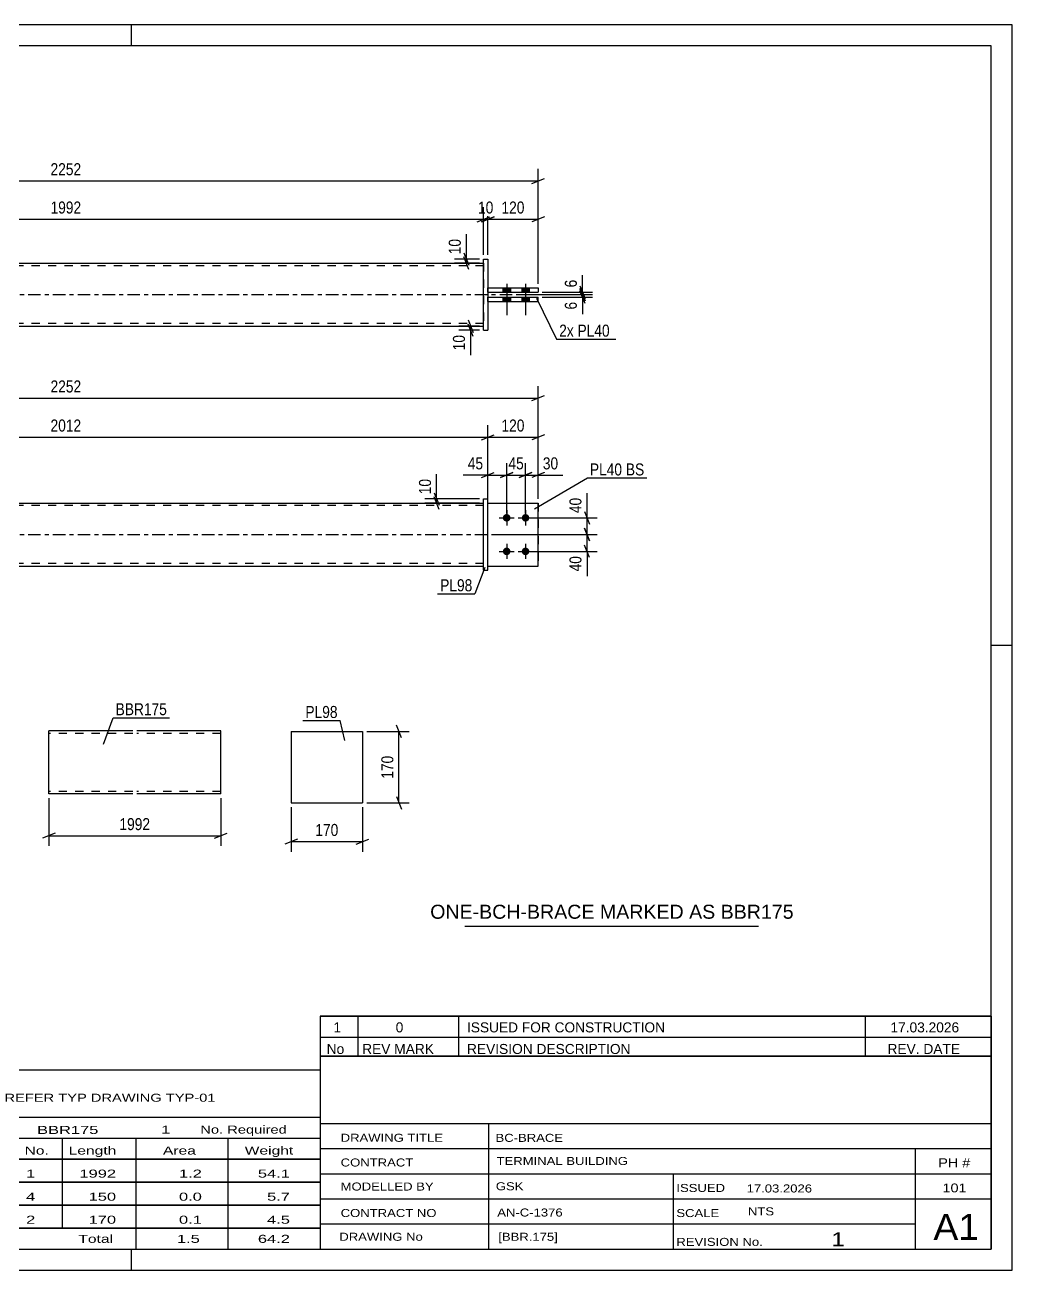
# Model space of a CAD drawing. Header units: millimetres. Extents: x 0 to 420, y 0 to 297.
# Drawn here: x 184.6 to 420, y 0 to 297 of the extents above; entities that cross this region are included whole.
import ezdxf

# ---------------------------------------------------------------- set-up
doc = ezdxf.new("R2010")
doc.units = ezdxf.units.MM
doc.linetypes.add('DXK_LINE_DOT2', pattern=[3.9198, 1.9599, -1.9599])
doc.linetypes.add('DXK_LINE_DOT3', pattern=[5.9187, 2.979, -0.9799, 0.9799, -0.9799])
doc.styles.add('Arial', font='ARIAL.TTF', dxfattribs={"height": 0.2})
doc.styles.add('Arial Narrow', font='ARIALN.TTF', dxfattribs={"height": 0.2})

# ---------------------------------------------------------------- blocks, each defined once
blk = doc.blocks.new('Unknown-580608276-1163')
at = {"color": 5, "linetype": 'Continuous'}
for p, q in [((420, 297), (0, 297)), ((210, 292), (210, 297)), ((420, 0), (420, 297)), ((415, 292), (5, 292)), ((415, 5), (415, 292)), ((420, 149), (415, 149)), ((5, 5), (415, 5)), ((210, 0), (210, 5)), ((0, 0), (420, 0))]:
    blk.add_line(p, q, dxfattribs=at)
blk = doc.blocks.new('Part-580608276-1739 - 1733')
at = {"color": 7, "linetype": 'DXK_LINE_DOT2'}
for p, q in [((294.97, 182.93), (306.97, 182.93)), ((294.97, 167.93), (294.97, 182.93)), ((294.97, 182.93), (306.97, 182.93)), ((306.97, 182.93), (306.97, 182.93)), ((306.97, 182.93), (306.97, 167.93)), ((294.97, 167.93), (294.97, 167.93)), ((294.97, 167.93), (306.97, 167.93)), ((294.97, 167.93), (306.97, 167.93))]:
    blk.add_line(p, q, dxfattribs=at)
blk = doc.blocks.new('Part-580608276-1744 - 1733')
at = {"color": 2, "linetype": 'Continuous'}
for p, q in [((294.97, 182.93), (306.97, 182.93)), ((306.97, 182.93), (306.97, 182.93)), ((306.97, 167.93), (306.97, 182.93)), ((294.97, 167.93), (306.97, 167.93))]:
    blk.add_line(p, q, dxfattribs=at)
at = {"color": 7, "linetype": 'DXK_LINE_DOT2'}
for p, q in [((294.97, 182.93), (306.97, 182.93)), ((294.97, 167.93), (294.97, 182.93)), ((306.97, 182.93), (306.97, 182.93)), ((294.97, 167.93), (294.97, 167.93)), ((294.97, 167.93), (306.97, 167.93))]:
    blk.add_line(p, q, dxfattribs=at)
blk = doc.blocks.new('Part-580608276-1774 - 1733')
at = {"color": 2, "linetype": 'Continuous'}
for p, q in [((293.97, 183.93), (294.97, 183.93)), ((293.97, 166.93), (293.97, 183.93)), ((294.97, 166.93), (294.97, 183.93)), ((293.97, 166.93), (293.97, 166.93)), ((293.97, 166.93), (294.97, 166.93))]:
    blk.add_line(p, q, dxfattribs=at)
at = {"color": 7, "linetype": 'DXK_LINE_DOT2'}
for p, q in [((293.97, 183.93), (294.97, 183.93)), ((293.97, 166.93), (294.97, 166.93))]:
    blk.add_line(p, q, dxfattribs=at)
blk = doc.blocks.new('Part-580608276-1779 - 1733')
at = {"color": 2, "linetype": 'Continuous'}
for p, q in [((94.73, 182.93), (293.97, 182.93)), ((94.73, 167.93), (293.97, 167.93))]:
    blk.add_line(p, q, dxfattribs=at)
at = {"color": 7, "linetype": 'DXK_LINE_DOT2'}
for p, q in [((94.73, 167.93), (94.73, 182.93)), ((293.97, 182.33), (94.73, 182.33)), ((293.97, 167.93), (293.97, 182.93)), ((293.97, 168.53), (94.73, 168.53))]:
    blk.add_line(p, q, dxfattribs=at)
at = {"color": 7, "linetype": 'DXK_LINE_DOT3'}
blk.add_line((84.73, 175.43), (303.97, 175.43), dxfattribs=at)
blk = doc.blocks.new('Bolt-580608276-1780 - 1733')
at = {"linetype": 'Continuous'}
for points in [[(299.47, 180.33), (299.65, 180.31), (299.83, 180.25), (300, 180.15), (300.14, 180.03), (300.25, 179.88), (300.32, 179.7), (300.36, 179.52), (300.36, 179.33), (300.32, 179.15), (300.25, 178.98), (300.14, 178.82), (300, 178.7), (299.83, 178.6), (299.65, 178.55), (299.47, 178.53), (299.28, 178.55), (299.1, 178.6), (298.94, 178.7), (298.8, 178.82), (298.69, 178.98), (298.61, 179.15), (298.57, 179.33), (298.57, 179.52), (298.61, 179.7), (298.69, 179.88), (298.8, 180.03), (298.94, 180.15), (299.1, 180.25), (299.28, 180.31)], [(303.97, 180.33), (304.15, 180.31), (304.33, 180.25), (304.5, 180.15), (304.64, 180.03), (304.75, 179.88), (304.82, 179.7), (304.86, 179.52), (304.86, 179.33), (304.82, 179.15), (304.75, 178.98), (304.64, 178.82), (304.5, 178.7), (304.33, 178.6), (304.15, 178.55), (303.97, 178.53), (303.78, 178.55), (303.6, 178.6), (303.44, 178.7), (303.3, 178.82), (303.19, 178.98), (303.11, 179.15), (303.07, 179.33), (303.07, 179.52), (303.11, 179.7), (303.19, 179.88), (303.3, 180.03), (303.44, 180.15), (303.6, 180.25), (303.78, 180.31)], [(299.47, 172.33), (299.65, 172.31), (299.83, 172.25), (300, 172.15), (300.14, 172.03), (300.25, 171.88), (300.32, 171.7), (300.36, 171.52), (300.36, 171.33), (300.32, 171.15), (300.25, 170.98), (300.14, 170.82), (300, 170.7), (299.83, 170.6), (299.65, 170.55), (299.47, 170.53), (299.28, 170.55), (299.1, 170.6), (298.94, 170.7), (298.8, 170.82), (298.69, 170.98), (298.61, 171.15), (298.57, 171.33), (298.57, 171.52), (298.61, 171.7), (298.69, 171.88), (298.8, 172.03), (298.94, 172.15), (299.1, 172.25), (299.28, 172.31)], [(303.97, 172.33), (304.15, 172.31), (304.33, 172.25), (304.5, 172.15), (304.64, 172.03), (304.75, 171.88), (304.82, 171.7), (304.86, 171.52), (304.86, 171.33), (304.82, 171.15), (304.75, 170.98), (304.64, 170.82), (304.5, 170.7), (304.33, 170.6), (304.15, 170.55), (303.97, 170.53), (303.78, 170.55), (303.6, 170.6), (303.44, 170.7), (303.3, 170.82), (303.19, 170.98), (303.11, 171.15), (303.07, 171.33), (303.07, 171.52), (303.11, 171.7), (303.19, 171.88), (303.3, 172.03), (303.44, 172.15), (303.6, 172.25), (303.78, 172.31)]]:
    blk.add_hatch(color=1, dxfattribs=at).paths.add_polyline_path(points)
at = {"color": 1, "linetype": 'Continuous'}
for p, q in [((299.47, 181.23), (299.47, 177.63)), ((303.97, 181.23), (303.97, 177.63)), ((297.67, 179.43), (301.27, 179.43)), ((302.17, 179.43), (305.77, 179.43)), ((299.47, 173.23), (299.47, 169.63)), ((303.97, 173.23), (303.97, 169.63)), ((297.67, 171.43), (301.27, 171.43)), ((302.17, 171.43), (305.77, 171.43))]:
    blk.add_line(p, q, dxfattribs=at)
blk = doc.blocks.new('Bolt-580608276-1399 - 1390')
at = {"linetype": 'Continuous'}
for points in [[(300.37, 234.26), (298.57, 234.26), (298.57, 233.26), (300.37, 233.26)], [(300.37, 234.26), (298.57, 234.26), (298.57, 233.26), (300.37, 233.26)], [(300.37, 232.06), (298.57, 232.06), (298.57, 231.06), (300.37, 231.06)], [(300.37, 232.06), (298.57, 232.06), (298.57, 231.06), (300.37, 231.06)], [(304.87, 234.26), (303.07, 234.26), (303.07, 233.26), (304.87, 233.26)], [(304.87, 234.26), (303.07, 234.26), (303.07, 233.26), (304.87, 233.26)], [(304.87, 232.06), (303.07, 232.06), (303.07, 231.06), (304.87, 231.06)], [(304.87, 232.06), (303.07, 232.06), (303.07, 231.06), (304.87, 231.06)]]:
    blk.add_hatch(color=1, dxfattribs=at).paths.add_polyline_path(points)
at = {"color": 1, "linetype": 'Continuous'}
for p, q in [((299.47, 235.26), (299.47, 227.76)), ((299.47, 235.26), (299.47, 227.76)), ((303.97, 235.26), (303.97, 227.76)), ((303.97, 235.26), (303.97, 227.76)), ((298.57, 234.26), (298.57, 233.26)), ((298.57, 234.26), (298.57, 233.26)), ((298.57, 232.06), (298.57, 231.06)), ((298.57, 232.06), (298.57, 231.06)), ((300.37, 234.26), (300.37, 233.26)), ((300.37, 234.26), (300.37, 233.26)), ((300.37, 232.06), (300.37, 231.06)), ((300.37, 232.06), (300.37, 231.06)), ((303.07, 234.26), (303.07, 233.26)), ((303.07, 234.26), (303.07, 233.26)), ((303.07, 232.06), (303.07, 231.06)), ((303.07, 232.06), (303.07, 231.06)), ((304.87, 234.26), (304.87, 233.26)), ((304.87, 234.26), (304.87, 233.26)), ((304.87, 232.06), (304.87, 231.06)), ((304.87, 232.06), (304.87, 231.06))]:
    blk.add_line(p, q, dxfattribs=at)
blk = doc.blocks.new('Part-580608276-1425 - 1390')
at = {"color": 2, "linetype": 'Continuous'}
for p, q in [((94.73, 240.16), (293.97, 240.16)), ((94.73, 225.16), (293.97, 225.16))]:
    blk.add_line(p, q, dxfattribs=at)
at = {"color": 7, "linetype": 'DXK_LINE_DOT2'}
for p, q in [((94.73, 225.16), (94.73, 240.16)), ((293.97, 239.56), (94.73, 239.56)), ((293.97, 240.16), (293.97, 225.16)), ((293.97, 225.76), (94.73, 225.76))]:
    blk.add_line(p, q, dxfattribs=at)
at = {"color": 7, "linetype": 'DXK_LINE_DOT3'}
blk.add_line((84.73, 232.66), (303.97, 232.66), dxfattribs=at)
blk = doc.blocks.new('Part-580608276-1426 - 1390')
at = {"color": 2, "linetype": 'Continuous'}
for p, q in [((293.97, 241.16), (293.97, 241.16)), ((293.97, 224.16), (293.97, 241.16)), ((293.97, 241.16), (294.97, 241.16)), ((294.97, 241.16), (294.97, 241.16)), ((294.97, 241.16), (294.97, 224.16)), ((293.97, 224.16), (294.97, 224.16)), ((293.97, 224.16), (293.97, 224.16)), ((294.97, 224.16), (294.97, 224.16))]:
    blk.add_line(p, q, dxfattribs=at)
at = {"color": 7, "linetype": 'DXK_LINE_DOT2'}
for p, q in [((293.97, 241.16), (293.97, 241.16)), ((293.97, 241.16), (294.97, 241.16)), ((293.97, 224.16), (294.97, 224.16))]:
    blk.add_line(p, q, dxfattribs=at)
blk = doc.blocks.new('Part-580608276-1452 - 1390')
at = {"color": 2, "linetype": 'Continuous'}
for p, q in [((294.97, 234.26), (306.97, 234.26)), ((294.97, 233.26), (306.97, 233.26)), ((306.97, 234.26), (306.97, 233.26))]:
    blk.add_line(p, q, dxfattribs=at)
at = {"color": 7, "linetype": 'DXK_LINE_DOT2'}
for p, q in [((294.97, 233.26), (294.97, 234.26)), ((294.97, 234.26), (306.97, 234.26)), ((294.97, 233.26), (306.97, 233.26)), ((306.97, 234.26), (306.97, 234.26))]:
    blk.add_line(p, q, dxfattribs=at)
blk = doc.blocks.new('Part-580608276-1457 - 1390')
at = {"color": 2, "linetype": 'Continuous'}
for p, q in [((294.97, 232.06), (306.97, 232.06)), ((306.97, 231.06), (306.97, 232.06)), ((294.97, 231.06), (306.97, 231.06))]:
    blk.add_line(p, q, dxfattribs=at)
at = {"color": 7, "linetype": 'DXK_LINE_DOT2'}
for p, q in [((294.97, 231.06), (294.97, 232.06)), ((294.97, 232.06), (306.97, 232.06)), ((294.97, 231.06), (306.97, 231.06))]:
    blk.add_line(p, q, dxfattribs=at)
blk = doc.blocks.new('Part-580608276-2275 - 2269')
at = {"color": 2, "linetype": 'Continuous'}
for p, q in [((248.08, 128.44), (248.09, 111.44)), ((248.08, 128.44), (265.08, 128.44)), ((265.08, 128.44), (265.09, 111.44)), ((248.09, 111.44), (265.09, 111.44))]:
    blk.add_line(p, q, dxfattribs=at)
blk = doc.blocks.new('Part-580608276-2301 - 2294')
at = {"color": 2, "linetype": 'Continuous'}
for p, q in [((210.28, 128.59), (190.28, 128.59)), ((190.28, 113.68), (190.28, 128.59)), ((231.28, 128.59), (211.28, 128.59)), ((231.28, 113.59), (231.28, 128.59)), ((190.28, 113.59), (190.28, 113.68)), ((210.28, 113.59), (190.28, 113.59)), ((231.28, 113.59), (211.28, 113.59))]:
    blk.add_line(p, q, dxfattribs=at)
at = {"color": 7, "linetype": 'DXK_LINE_DOT2'}
for p, q in [((210.28, 127.99), (190.28, 127.99)), ((231.28, 127.99), (211.28, 127.99)), ((190.28, 114.19), (190.28, 114.23)), ((210.28, 114.19), (190.28, 114.19)), ((231.28, 114.19), (211.28, 114.19)), ((231.28, 114.19), (231.28, 114.23))]:
    blk.add_line(p, q, dxfattribs=at)
blk = doc.blocks.new('StraightDimension-580608276-1827 - 1733')
at = {"color": 7, "linetype": 'Continuous'}
for p, q in [((297.97, 189.04), (300.97, 190.24)), ((299.47, 180.43), (299.47, 192.49)), ((305.47, 190.24), (302.47, 189.04)), ((303.97, 180.43), (303.97, 192.49)), ((299.47, 189.64), (303.97, 189.64))]:
    blk.add_line(p, q, dxfattribs=at)
at = {"color": 0}
blk.add_wipeout([(304.15, 190.39), (304.15, 194.59), (299.29, 194.59), (299.29, 190.39)], dxfattribs=at)
at = {"color": 3, "style": 'Arial Narrow'}
blk.add_text('45', height=2.863, dxfattribs=at).set_placement((299.89, 190.99))
blk = doc.blocks.new('StraightDimension-580608276-1857 - 1733')
at = {"color": 7, "linetype": 'Continuous'}
for p, q in [((83.23, 208.58), (80.23, 207.38)), ((81.73, 183.93), (81.73, 210.83)), ((81.73, 207.98), (306.97, 207.98)), ((305.47, 207.38), (308.47, 208.58)), ((306.97, 183.93), (306.97, 210.83))]:
    blk.add_line(p, q, dxfattribs=at)
at = {"color": 0}
blk.add_wipeout([(198.6, 208.73), (198.6, 212.93), (190.09, 212.93), (190.09, 208.73)], dxfattribs=at)
at = {"color": 3, "style": 'Arial Narrow'}
blk.add_text('2252', height=2.863, dxfattribs=at).set_placement((190.69, 209.33))
blk = doc.blocks.new('StraightDimension-580608276-1802 - 1733')
at = {"color": 7, "linetype": 'Continuous'}
for p, q in [((282.17, 185.43), (283.37, 182.43)), ((283.37, 181.43), (282.17, 184.43)), ((292.97, 183.93), (279.92, 183.93)), ((292.97, 182.93), (279.92, 182.93)), ((282.77, 182.93), (282.77, 183.93))]:
    blk.add_line(p, q, dxfattribs=at)
at = {"color": 0}
blk.add_wipeout([(282.02, 189.31), (277.82, 189.31), (277.82, 184.45), (282.02, 184.45)], dxfattribs=at)
at = {"color": 7, "linetype": 'Continuous'}
blk.add_line((282.77, 183.93), (282.77, 189.83), dxfattribs=at)
blk.add_line((282.77, 183.93), (282.77, 189.83), dxfattribs=at)
at = {"color": 3, "style": 'Arial Narrow'}
blk.add_text('10', height=2.863, rotation=90.0002, dxfattribs=at).set_placement((281.42, 185.05))
blk = doc.blocks.new('StraightDimension-580608276-1811 - 1733')
at = {"color": 7, "linetype": 'Continuous'}
for p, q in [((293.47, 189.04), (296.47, 190.24)), ((294.97, 183.93), (294.97, 192.49)), ((300.97, 190.24), (297.97, 189.04)), ((299.47, 180.43), (299.47, 192.49)), ((294.97, 189.64), (299.47, 189.64))]:
    blk.add_line(p, q, dxfattribs=at)
at = {"color": 0}
blk.add_wipeout([(294.44, 190.39), (294.44, 194.59), (289.59, 194.59), (289.59, 190.39)], dxfattribs=at)
at = {"color": 7, "linetype": 'Continuous'}
blk.add_line((294.97, 189.64), (289.06, 189.64), dxfattribs=at)
blk.add_line((294.97, 189.64), (289.06, 189.64), dxfattribs=at)
at = {"color": 3, "style": 'Arial Narrow'}
blk.add_text('45', height=2.863, dxfattribs=at).set_placement((290.19, 190.99))
blk = doc.blocks.new('StraightDimension-580608276-1840 - 1733')
at = {"color": 7, "linetype": 'Continuous'}
for p, q in [((302.47, 189.04), (305.47, 190.24)), ((303.97, 180.43), (303.97, 192.49)), ((308.47, 190.24), (305.47, 189.04)), ((306.97, 183.93), (306.97, 192.49)), ((303.97, 189.64), (306.97, 189.64))]:
    blk.add_line(p, q, dxfattribs=at)
at = {"color": 0}
blk.add_wipeout([(312.35, 190.39), (312.35, 194.59), (307.49, 194.59), (307.49, 190.39)], dxfattribs=at)
at = {"color": 7, "linetype": 'Continuous'}
blk.add_line((306.97, 189.64), (312.87, 189.64), dxfattribs=at)
blk.add_line((306.97, 189.64), (312.87, 189.64), dxfattribs=at)
at = {"color": 3, "style": 'Arial Narrow'}
blk.add_text('30', height=2.863, dxfattribs=at).set_placement((308.09, 190.99))
blk = doc.blocks.new('StraightDimension-580608276-1877 - 1733')
at = {"color": 7, "linetype": 'Continuous'}
for p, q in [((295.97, 175.43), (321.05, 175.43)), ((318.05, 176.93), (319.25, 173.93)), ((318.65, 171.43), (318.65, 175.43)), ((319.25, 169.93), (318.05, 172.93)), ((304.97, 171.43), (321.05, 171.43))]:
    blk.add_line(p, q, dxfattribs=at)
at = {"color": 0}
blk.add_wipeout([(317.9, 170.9), (313.7, 170.9), (313.7, 166.05), (317.9, 166.05)], dxfattribs=at)
at = {"color": 7, "linetype": 'Continuous'}
blk.add_line((318.65, 171.43), (318.65, 165.52), dxfattribs=at)
blk.add_line((318.65, 171.43), (318.65, 165.52), dxfattribs=at)
at = {"color": 3, "style": 'Arial Narrow'}
blk.add_text('40', height=2.863, rotation=90.0002, dxfattribs=at).set_placement((317.3, 166.65))
blk = doc.blocks.new('StraightDimension-580608276-1886 - 1733')
at = {"color": 7, "linetype": 'Continuous'}
for p, q in [((304.97, 179.43), (321.05, 179.43)), ((318.05, 180.93), (319.25, 177.93)), ((318.65, 175.43), (318.65, 179.43)), ((295.97, 175.43), (321.05, 175.43)), ((319.25, 173.93), (318.05, 176.93))]:
    blk.add_line(p, q, dxfattribs=at)
at = {"color": 0}
blk.add_wipeout([(317.9, 184.81), (313.7, 184.81), (313.7, 179.95), (317.9, 179.95)], dxfattribs=at)
at = {"color": 7, "linetype": 'Continuous'}
blk.add_line((318.65, 179.43), (318.65, 185.33), dxfattribs=at)
blk.add_line((318.65, 179.43), (318.65, 185.33), dxfattribs=at)
at = {"color": 3, "style": 'Arial Narrow'}
blk.add_text('40', height=2.863, rotation=90.0002, dxfattribs=at).set_placement((317.3, 180.55))
blk = doc.blocks.new('StraightDimension-580608276-1896 - 1733')
at = {"color": 7, "linetype": 'Continuous'}
for p, q in [((293.47, 198.06), (296.47, 199.26)), ((294.97, 183.93), (294.97, 201.51)), ((308.47, 199.26), (305.47, 198.06)), ((306.97, 183.93), (306.97, 201.51)), ((294.97, 198.66), (306.97, 198.66))]:
    blk.add_line(p, q, dxfattribs=at)
at = {"color": 0}
blk.add_wipeout([(304.31, 199.41), (304.31, 203.61), (297.63, 203.61), (297.63, 199.41)], dxfattribs=at)
at = {"color": 3, "style": 'Arial Narrow'}
blk.add_text('120', height=2.863, dxfattribs=at).set_placement((298.23, 200.01))
blk = doc.blocks.new('StraightDimension-580608276-1915 - 1733')
at = {"color": 7, "linetype": 'Continuous'}
for p, q in [((95.23, 199.26), (92.23, 198.06)), ((93.73, 176.43), (93.73, 201.51)), ((293.47, 198.06), (296.47, 199.26)), ((294.97, 183.93), (294.97, 201.51)), ((93.73, 198.66), (294.97, 198.66))]:
    blk.add_line(p, q, dxfattribs=at)
at = {"color": 0}
blk.add_wipeout([(198.6, 199.41), (198.6, 203.61), (190.09, 203.61), (190.09, 199.41)], dxfattribs=at)
at = {"color": 3, "style": 'Arial Narrow'}
blk.add_text('2012', height=2.863, dxfattribs=at).set_placement((190.69, 200.01))
blk = doc.blocks.new('StraightDimension-580608276-1459 - 1390')
at = {"color": 7, "linetype": 'Continuous'}
for p, q in [((290.27, 226.66), (291.47, 223.66)), ((292.97, 225.16), (288.02, 225.16)), ((292.97, 224.16), (288.02, 224.16)), ((291.47, 222.66), (290.27, 225.66)), ((290.87, 224.16), (290.87, 225.16))]:
    blk.add_line(p, q, dxfattribs=at)
at = {"color": 0}
blk.add_wipeout([(290.12, 223.64), (285.92, 223.64), (285.92, 218.78), (290.12, 218.78)], dxfattribs=at)
at = {"color": 7, "linetype": 'Continuous'}
blk.add_line((290.87, 224.16), (290.87, 218.26), dxfattribs=at)
blk.add_line((290.87, 224.16), (290.87, 218.26), dxfattribs=at)
at = {"color": 3, "style": 'Arial Narrow'}
blk.add_text('10', height=2.863, rotation=90.0002, dxfattribs=at).set_placement((289.52, 219.38))
blk = doc.blocks.new('StraightDimension-580608276-1473 - 1390')
at = {"color": 7, "linetype": 'Continuous'}
for p, q in [((292.97, 241.16), (287.02, 241.16)), ((289.27, 242.66), (290.47, 239.66)), ((290.47, 238.66), (289.27, 241.66)), ((289.87, 240.16), (289.87, 241.16)), ((292.97, 240.16), (287.02, 240.16))]:
    blk.add_line(p, q, dxfattribs=at)
at = {"color": 0}
blk.add_wipeout([(289.12, 246.54), (284.92, 246.54), (284.92, 241.69), (289.12, 241.69)], dxfattribs=at)
at = {"color": 7, "linetype": 'Continuous'}
blk.add_line((289.87, 241.16), (289.87, 247.07), dxfattribs=at)
blk.add_line((289.87, 241.16), (289.87, 247.07), dxfattribs=at)
at = {"color": 3, "style": 'Arial Narrow'}
blk.add_text('10', height=2.863, rotation=90.0002, dxfattribs=at).set_placement((288.52, 242.29))
blk = doc.blocks.new('StraightDimension-580608276-1520 - 1390')
at = {"color": 7, "linetype": 'Continuous'}
for p, q in [((81.73, 235.26), (81.73, 262.65)), ((306.97, 235.26), (306.97, 262.65)), ((83.23, 260.4), (80.23, 259.2)), ((81.73, 259.8), (306.97, 259.8)), ((305.47, 259.2), (308.47, 260.4))]:
    blk.add_line(p, q, dxfattribs=at)
at = {"color": 0}
blk.add_wipeout([(198.6, 260.55), (198.6, 264.75), (190.09, 264.75), (190.09, 260.55)], dxfattribs=at)
at = {"color": 3, "style": 'Arial Narrow'}
blk.add_text('2252', height=2.863, dxfattribs=at).set_placement((190.69, 261.15))
blk = doc.blocks.new('StraightDimension-580608276-1551 - 1390')
at = {"color": 7, "linetype": 'Continuous'}
for p, q in [((294.97, 242.16), (294.97, 253.51)), ((306.97, 235.26), (306.97, 253.51)), ((293.47, 250.06), (296.47, 251.26)), ((294.97, 250.66), (306.97, 250.66)), ((308.47, 251.26), (305.47, 250.06))]:
    blk.add_line(p, q, dxfattribs=at)
at = {"color": 0}
blk.add_wipeout([(304.31, 251.41), (304.31, 255.61), (297.63, 255.61), (297.63, 251.41)], dxfattribs=at)
at = {"color": 3, "style": 'Arial Narrow'}
blk.add_text('120', height=2.863, dxfattribs=at).set_placement((298.23, 252.01))
blk = doc.blocks.new('StraightDimension-580608276-1561 - 1390')
at = {"color": 7, "linetype": 'Continuous'}
for p, q in [((293.97, 242.16), (293.97, 253.51)), ((294.97, 242.16), (294.97, 253.51)), ((292.47, 250.06), (295.47, 251.26)), ((296.47, 251.26), (293.47, 250.06)), ((293.97, 250.66), (294.97, 250.66))]:
    blk.add_line(p, q, dxfattribs=at)
at = {"color": 0}
blk.add_wipeout([(296.9, 251.41), (296.9, 255.61), (292.04, 255.61), (292.04, 251.41)], dxfattribs=at)
at = {"color": 3, "style": 'Arial Narrow'}
blk.add_text('10', height=2.863, dxfattribs=at).set_placement((292.64, 252.01))
blk = doc.blocks.new('StraightDimension-580608276-1571 - 1390')
at = {"color": 7, "linetype": 'Continuous'}
for p, q in [((94.73, 242.16), (94.73, 253.51)), ((293.97, 242.16), (293.97, 253.51)), ((96.23, 251.26), (93.23, 250.06)), ((94.73, 250.66), (293.97, 250.66)), ((292.47, 250.06), (295.47, 251.26))]:
    blk.add_line(p, q, dxfattribs=at)
at = {"color": 0}
blk.add_wipeout([(198.6, 251.41), (198.6, 255.61), (190.09, 255.61), (190.09, 251.41)], dxfattribs=at)
at = {"color": 3, "style": 'Arial Narrow'}
blk.add_text('1992', height=2.863, dxfattribs=at).set_placement((190.69, 252.01))
blk = doc.blocks.new('StraightDimension-580608276-1656 - 1390')
at = {"color": 7, "linetype": 'Continuous'}
for p, q in [((316.95, 234.76), (318.15, 231.76)), ((302.72, 232.66), (319.95, 232.66)), ((307.97, 233.26), (319.95, 233.26)), ((318.15, 231.16), (316.95, 234.16)), ((317.55, 232.66), (317.55, 233.26))]:
    blk.add_line(p, q, dxfattribs=at)
at = {"color": 0}
blk.add_wipeout([(316.8, 236.82), (312.6, 236.82), (312.6, 233.79), (316.8, 233.79)], dxfattribs=at)
at = {"color": 7, "linetype": 'Continuous'}
blk.add_line((317.55, 233.26), (317.55, 237.34), dxfattribs=at)
blk.add_line((317.55, 233.26), (317.55, 237.34), dxfattribs=at)
at = {"color": 3, "style": 'Arial Narrow'}
blk.add_text('6', height=2.86, rotation=90.0002, dxfattribs=at).set_placement((316.2, 234.39))
blk = doc.blocks.new('StraightDimension-580608276-1667 - 1390')
at = {"color": 7, "linetype": 'Continuous'}
for p, q in [((302.72, 232.66), (319.95, 232.66)), ((307.97, 232.06), (319.95, 232.06)), ((316.95, 234.16), (318.15, 231.16)), ((318.15, 230.56), (316.95, 233.56)), ((317.55, 232.06), (317.55, 232.66))]:
    blk.add_line(p, q, dxfattribs=at)
at = {"color": 0}
blk.add_wipeout([(316.8, 231.54), (312.6, 231.54), (312.6, 228.51), (316.8, 228.51)], dxfattribs=at)
at = {"color": 7, "linetype": 'Continuous'}
blk.add_line((317.55, 232.06), (317.55, 227.98), dxfattribs=at)
blk.add_line((317.55, 232.06), (317.55, 227.98), dxfattribs=at)
at = {"color": 3, "style": 'Arial Narrow'}
blk.add_text('6', height=2.86, rotation=90.0002, dxfattribs=at).set_placement((316.2, 229.11))
blk = doc.blocks.new('StraightDimension-580608276-2277 - 2269')
at = {"color": 7, "linetype": 'Continuous'}
for p, q in [((266.08, 128.44), (276.19, 128.44)), ((274.39, 126.94), (273.19, 129.94)), ((273.79, 111.44), (273.79, 128.44)), ((273.19, 112.94), (274.39, 109.94)), ((266.09, 111.44), (276.19, 111.44))]:
    blk.add_line(p, q, dxfattribs=at)
at = {"color": 0}
blk.add_wipeout([(273.04, 123.28), (268.84, 123.28), (268.84, 116.6), (273.04, 116.6)], dxfattribs=at)
at = {"color": 3, "style": 'Arial Narrow'}
blk.add_text('170', height=2.863, rotation=90.0002, dxfattribs=at).set_placement((272.44, 117.2))
blk = doc.blocks.new('StraightDimension-580608276-2286 - 2269')
at = {"color": 7, "linetype": 'Continuous'}
for p, q in [((248.09, 110.44), (248.09, 99.8)), ((265.09, 110.44), (265.09, 99.8)), ((249.59, 102.8), (246.59, 101.6)), ((248.09, 102.2), (265.09, 102.2)), ((263.59, 101.6), (266.59, 102.8))]:
    blk.add_line(p, q, dxfattribs=at)
at = {"color": 0}
blk.add_wipeout([(259.93, 102.95), (259.93, 107.15), (253.24, 107.15), (253.24, 102.95)], dxfattribs=at)
at = {"color": 3, "style": 'Arial Narrow'}
blk.add_text('170', height=2.863, dxfattribs=at).set_placement((253.84, 103.55))
blk = doc.blocks.new('StraightDimension-580608276-2305 - 2294')
at = {"color": 7, "linetype": 'Continuous'}
for p, q in [((190.28, 112.59), (190.28, 101.19)), ((231.28, 112.59), (231.28, 101.19)), ((191.78, 104.19), (188.78, 102.99)), ((229.78, 102.99), (232.78, 104.19)), ((190.28, 103.59), (231.28, 103.59))]:
    blk.add_line(p, q, dxfattribs=at)
at = {"color": 0}
blk.add_wipeout([(215.03, 104.34), (215.03, 108.54), (206.52, 108.54), (206.52, 104.34)], dxfattribs=at)
at = {"color": 3, "style": 'Arial Narrow'}
blk.add_text('1992', height=2.863, dxfattribs=at).set_placement((207.12, 104.94))
blk = doc.blocks.new('Unknown-580608276-3645')
at = {"color": 7, "linetype": 'Continuous'}
for p, q in [((255, 60.55), (415, 60.55)), ((415, 60.55), (255, 60.55)), ((255, 60.55), (255, 55.55)), ((264, 60.55), (264, 55.55)), ((288, 60.55), (288, 55.55)), ((385, 60.55), (385, 55.55)), ((415, 60.55), (415, 55.55)), ((255, 55.55), (415, 55.55)), ((255, 55.55), (255, 51.05)), ((255, 55.55), (415, 55.55)), ((264, 55.55), (264, 51.05)), ((288, 55.55), (288, 51.05)), ((385, 55.55), (385, 51.05)), ((415, 55.55), (415, 51.05)), ((415, 51.05), (255, 51.05))]:
    blk.add_line(p, q, dxfattribs=at)
at = {"color": 7, "linetype": 'Continuous', "style": 'Arial Narrow'}
for s, height, width, p in [('1', 2.39, 1.196471, (258.16, 56.7)), ('0', 2.39, 1.196471, (273, 56.7)), ('ISSUED FOR CONSTRUCTION', 2.3861, 1.196471, (290, 56.7)), ('17.03.2026', 2.386, 1.196471, (391, 56.7)), ('No', 2.386, 1.2, (256.54, 51.55)), ('REV MARK', 2.386, 1.2, (265, 51.55)), ('REVISION DESCRIPTION', 2.3861, 1.2, (290, 51.55)), ('REV. DATE', 2.386, 1.2, (390.28, 51.55))]:
    blk.add_text(s, height=height, dxfattribs=dict(at, width=width)).set_placement(p)
blk = doc.blocks.new('Unknown-580608276-3644')
at = {"color": 7, "linetype": 'Continuous'}
for p, q in [((255, 51.05), (255, 5)), ((255, 51.05), (415, 51.05)), ((415, 51), (415, 5)), ((255, 35), (415, 35)), ((295.14, 35), (295.14, 5)), ((255, 29), (415, 29)), ((397, 5.05), (397, 29.05)), ((255, 23), (415, 23)), ((339.14, 23), (339.14, 5)), ((255, 17), (415, 17)), ((255, 11), (397, 11)), ((255, 5), (415, 5))]:
    blk.add_line(p, q, dxfattribs=at)
at = {"color": 7, "style": 'Arial Narrow'}
for s, height, width, p in [('DRAWING TITLE', 1.9089, 1.425378, (259.88, 30.61)), ('BC-BRACE', 1.909, 1.425378, (296.81, 30.59)), ('TERMINAL BUILDING', 1.9089, 1.425378, (297.06, 25.07)), ('CONTRACT', 1.909, 1.425378, (259.88, 24.71)), ('MODELLED BY', 1.9089, 1.425378, (259.88, 18.98)), ('GSK', 1.909, 1.425378, (296.88, 19.04)), ('ISSUED', 1.909, 1.425378, (339.94, 18.64)), ('17.03.2026', 1.909, 1.425378, (356.69, 18.52)), ('CONTRACT NO', 1.9089, 1.425378, (259.88, 12.66)), ('AN-C-1376', 1.909, 1.425378, (297.23, 12.78)), ('SCALE', 1.909, 1.425378, (339.94, 12.65)), ('A1', 6.204, 1.25, (401.24, 7.2)), ('DRAWING No', 1.909, 1.425378, (259.56, 7)), ('[BBR.175]', 1.909, 1.425378, (297.46, 6.99)), ('1', 3.34, 1.5, (376.91, 5.68)), ('REVISION No.', 1.9089, 1.425378, (339.94, 5.77))]:
    blk.add_text(s, height=height, dxfattribs=dict(at, width=width)).set_placement(p)
at = {"color": 7, "linetype": 'Continuous', "style": 'Arial Narrow'}
for s, height, width, p in [('PH #', 2.1, 1.42538, (402.4, 24.55)), ('101', 2.1, 1.42538, (403.41, 18.55)), ('NTS', 1.909, 1.425378, (357, 13.05))]:
    blk.add_text(s, height=height, dxfattribs=dict(at, width=width)).set_placement(p)
blk = doc.blocks.new('Unknown-580608276-3646')
at = {"color": 7, "linetype": 'Continuous'}
for p, q in [((95, 47.75), (255, 47.75)), ((95, 36.5), (95, 47.75)), ((255, 47.75), (255, 36.5)), ((95, 36.5), (255, 36.5)), ((95, 36.5), (95, 31.5)), ((255, 36.5), (255, 31.5)), ((95, 31.5), (255, 31.5)), ((95, 31.5), (95, 26.5)), ((119, 31.5), (119, 26.5)), ((154.5, 31.5), (154.5, 26.5)), ((180.5, 31.5), (180.5, 26.5)), ((193.5, 31.5), (193.5, 26.5)), ((211, 31.5), (211, 26.5)), ((233, 31.5), (233, 26.5)), ((255, 31.5), (255, 26.5)), ((95, 26.5), (255, 26.5)), ((95, 26.45), (95, 21.05)), ((95, 26.45), (255, 26.45)), ((119, 26.5), (119, 21)), ((154.5, 26.5), (154.5, 21)), ((180.5, 26.5), (180.5, 21)), ((193.5, 26.5), (193.5, 21)), ((211, 26.5), (211, 21)), ((233, 26.5), (233, 21)), ((255, 26.45), (255, 21.05)), ((95, 21.05), (255, 21.05)), ((95, 20.95), (95, 15.55)), ((95, 20.95), (255, 20.95)), ((119, 21), (119, 15.5)), ((154.5, 21), (154.5, 15.5)), ((180.5, 21), (180.5, 15.5)), ((193.5, 21), (193.5, 15.5)), ((211, 21), (211, 15.5)), ((233, 21), (233, 15.5)), ((255, 20.95), (255, 15.55)), ((95, 15.55), (255, 15.55)), ((95, 15.45), (95, 10.05)), ((95, 15.45), (255, 15.45)), ((119, 15.5), (119, 10)), ((154.5, 15.5), (154.5, 10)), ((180.5, 15.5), (180.5, 10)), ((193.5, 15.5), (193.5, 10)), ((211, 15.5), (211, 10)), ((233, 15.5), (233, 10)), ((255, 15.45), (255, 10.05)), ((95, 10.05), (255, 10.05)), ((95, 10), (255, 10)), ((95, 10), (95, 5)), ((211, 10), (211, 5)), ((233, 10), (233, 5)), ((255, 10), (255, 5)), ((95, 5), (255, 5))]:
    blk.add_line(p, q, dxfattribs=at)
at = {"color": 7, "style": 'Arial Narrow'}
for s, height, width, p in [('GENERAL NOTES & WELD DETAILS :', 2.8633, 1.4, (96.15, 40.06)), ('REFER TYP DRAWING TYP-01', 1.9089, 1.6, (179.7, 40.16)), ("MATERIAL LIST FOR ASSEMBLY MK'D", 1.9089, 1.6, (96.15, 32.56)), ('BBR175', 1.909, 1.794707, (187.48, 32.47)), ('1', 1.91, 1.794707, (217.08, 32.56)), ('No. Required', 1.9089, 1.6, (226.41, 32.56)), ('Mark', 1.909, 1.7, (96.34, 27.5)), ('Profile', 1.909, 1.7, (129.41, 27.5)), ('Material', 1.909, 1.7, (159.54, 27.56)), ('No.', 1.909, 1.7, (184.5, 27.56)), ('Length', 1.909, 1.7, (195, 27.56)), ('Area', 1.909, 1.7, (217.5, 27.56)), ('Weight', 1.909, 1.7, (237, 27.56))]:
    blk.add_text(s, height=height, dxfattribs=dict(at, width=width)).set_placement(p)
at = {"color": 7, "linetype": 'Continuous', "style": 'Arial Narrow'}
for s, height, width, p in [('BBR175', 1.909, 1.794707, (96.5, 22.06)), ('SHS150*6', 1.909, 1.794707, (121, 22.06)), ('E350', 1.909, 1.794707, (160.74, 22.06)), ('1', 1.91, 1.794707, (184.86, 22.06)), ('1992', 1.909, 1.794707, (197.58, 22.06)), ('1.2', 1.909, 1.794707, (221.32, 22.06)), ('54.1', 1.909, 1.794707, (240.14, 22.06)), ('PL40', 1.909, 1.794707, (96.5, 16.56)), ('PL10*120', 1.909, 1.794707, (121, 16.56)), ('E350', 1.909, 1.794707, (160.74, 16.56)), ('4', 1.91, 1.794707, (184.86, 16.56)), ('150', 1.909, 1.794707, (199.77, 16.56)), ('0.0', 1.909, 1.794707, (221.32, 16.56)), ('5.7', 1.909, 1.794707, (242.33, 16.56)), ('PL98', 1.909, 1.794707, (96.5, 11.06)), ('PL10*170', 1.909, 1.794707, (121, 11.06)), ('E350', 1.909, 1.794707, (160.74, 11.06)), ('2', 1.91, 1.794707, (184.86, 11.06)), ('170', 1.909, 1.794707, (199.77, 11.06)), ('0.1', 1.909, 1.794707, (221.32, 11.06)), ('4.5', 1.909, 1.794707, (242.33, 11.06)), ('Total', 1.909, 1.7, (197.33, 6.5)), ('1.5', 1.909, 1.794707, (220.83, 6.5)), ('64.2', 1.909, 1.794707, (240.14, 6.5))]:
    blk.add_text(s, height=height, dxfattribs=dict(at, width=width)).set_placement(p)
blk = doc.blocks.new('Unknown-580608276-3647')
at = {"color": 7, "linetype": 'Continuous'}
blk.add_line((289.5, 82.05), (359.5, 82.05), dxfattribs=at)
at = {"color": 7, "style": 'Arial'}
blk.add_text('ONE-BCH-BRACE MARKED AS BBR175', height=3.3428, dxfattribs=at).set_placement((281.23, 83.8))
blk = doc.blocks.new('Mark-580608276-1770 - 1733')
at = {"color": 0}
blk.add_wipeout([(291.29, 161.91), (291.29, 164.91), (283.61, 164.91), (283.61, 161.91)], dxfattribs=at)
blk.add_wipeout([(291.29, 161.91), (291.29, 164.91), (283.61, 164.91), (283.61, 161.91)], dxfattribs=at)
at = {"color": 30, "linetype": 'Continuous'}
for p in [(294.27, 167.62), (283.01, 161.31)]:
    blk.add_line(p, (291.89, 161.31), dxfattribs=at)
at = {"color": 3, "style": 'Arial Narrow'}
blk.add_text('PL98', height=2.863, dxfattribs=at).set_placement((283.61, 161.91))
blk = doc.blocks.new('MarkSet-580608276-2027 - 1733')
at = {"color": 0}
blk.add_wipeout([(326.99, 189.54), (326.99, 192.54), (319.31, 192.54), (319.31, 189.54)], dxfattribs=at)
blk.add_wipeout([(326.99, 189.54), (326.99, 192.54), (319.31, 192.54), (319.31, 189.54)], dxfattribs=at)
at = {"color": 30, "linetype": 'Continuous'}
blk.add_line((306.12, 181.56), (318.71, 188.94), dxfattribs=at)
at = {"color": 0}
blk.add_wipeout([(332.27, 189.54), (332.27, 192.54), (327.89, 192.54), (327.89, 189.54)], dxfattribs=at)
blk.add_wipeout([(332.27, 189.54), (332.27, 192.54), (327.89, 192.54), (327.89, 189.54)], dxfattribs=at)
at = {"color": 30, "linetype": 'Continuous'}
blk.add_line((318.71, 188.94), (332.87, 188.94), dxfattribs=at)
at = {"color": 3, "style": 'Arial Narrow'}
for s, p in [('PL40', (319.31, 189.54)), ('BS', (327.89, 189.54))]:
    blk.add_text(s, height=2.863, dxfattribs=at).set_placement(p)
blk = doc.blocks.new('MarkSet-580608276-1718 - 1390')
at = {"color": 0}
blk.add_wipeout([(315.46, 222.64), (315.46, 225.64), (311.99, 225.64), (311.99, 222.64)], dxfattribs=at)
blk.add_wipeout([(315.46, 222.64), (315.46, 225.64), (311.99, 225.64), (311.99, 222.64)], dxfattribs=at)
at = {"color": 30, "linetype": 'Continuous'}
blk.add_line((306.58, 231.79), (311.39, 222.04), dxfattribs=at)
at = {"color": 0}
blk.add_wipeout([(324.04, 222.64), (324.04, 225.64), (316.36, 225.64), (316.36, 222.64)], dxfattribs=at)
blk.add_wipeout([(324.04, 222.64), (324.04, 225.64), (316.36, 225.64), (316.36, 222.64)], dxfattribs=at)
at = {"color": 30, "linetype": 'Continuous'}
blk.add_line((311.39, 222.04), (325.54, 222.04), dxfattribs=at)
at = {"color": 3, "style": 'Arial Narrow'}
for s, p in [('2x', (311.99, 222.64)), ('PL40', (316.36, 222.64))]:
    blk.add_text(s, height=2.863, dxfattribs=at).set_placement(p)
blk = doc.blocks.new('Mark-580608276-2271 - 2269')
at = {"color": 0}
blk.add_wipeout([(259.15, 131.69), (259.15, 134.69), (251.47, 134.69), (251.47, 131.69)], dxfattribs=at)
blk.add_wipeout([(259.15, 131.69), (259.15, 134.69), (251.47, 134.69), (251.47, 131.69)], dxfattribs=at)
at = {"color": 30, "linetype": 'Continuous'}
for p in [(250.87, 131.09), (260.86, 126.31)]:
    blk.add_line(p, (259.75, 131.09), dxfattribs=at)
at = {"color": 3, "style": 'Arial Narrow'}
blk.add_text('PL98', height=2.863, dxfattribs=at).set_placement((251.47, 131.69))
blk = doc.blocks.new('Mark-580608276-2297 - 2294')
at = {"color": 0}
blk.add_wipeout([(218.45, 132.35), (218.45, 135.35), (206.21, 135.35), (206.21, 132.35)], dxfattribs=at)
blk.add_wipeout([(218.45, 132.35), (218.45, 135.35), (206.21, 135.35), (206.21, 132.35)], dxfattribs=at)
at = {"color": 30, "linetype": 'Continuous'}
for p, q in [((203.34, 125.43), (205.61, 131.75)), ((205.61, 131.75), (219.05, 131.75))]:
    blk.add_line(p, q, dxfattribs=at)
at = {"color": 3, "style": 'Arial Narrow'}
blk.add_text('BBR175', height=2.863, dxfattribs=at).set_placement((206.21, 132.35))

msp = doc.modelspace()

# ---------------------------------------------------------------- block references
for name in ['Unknown-580608276-1163', 'Part-580608276-1426 - 1390', 'Part-580608276-1425 - 1390', 'Bolt-580608276-1399 - 1390', 'Part-580608276-1452 - 1390', 'Part-580608276-1457 - 1390', 'Part-580608276-1779 - 1733', 'Part-580608276-1774 - 1733', 'Part-580608276-1739 - 1733', 'Part-580608276-1744 - 1733', 'Bolt-580608276-1780 - 1733', 'Part-580608276-2301 - 2294', 'Part-580608276-2275 - 2269', 'Unknown-580608276-3647', 'Unknown-580608276-3645', 'Unknown-580608276-3644', 'Unknown-580608276-3646']:
    msp.add_blockref(name, (0, 0))

# ---------------------------------------------------------------- next in the draw order: block references
for name in ['StraightDimension-580608276-1473 - 1390', 'StraightDimension-580608276-1459 - 1390', 'StraightDimension-580608276-1827 - 1733', 'StraightDimension-580608276-1877 - 1733', 'Mark-580608276-1770 - 1733', 'Mark-580608276-2297 - 2294', 'Mark-580608276-2271 - 2269', 'StraightDimension-580608276-2277 - 2269', 'StraightDimension-580608276-2305 - 2294']:
    msp.add_blockref(name, (0, 0))

# ---------------------------------------------------------------- next in the draw order: block references
for name in ['StraightDimension-580608276-1520 - 1390', 'StraightDimension-580608276-1857 - 1733', 'StraightDimension-580608276-2286 - 2269']:
    msp.add_blockref(name, (0, 0))

# ---------------------------------------------------------------- next in the draw order: block references
for name in ['StraightDimension-580608276-1551 - 1390', 'StraightDimension-580608276-1840 - 1733', 'StraightDimension-580608276-1802 - 1733']:
    msp.add_blockref(name, (0, 0))

# ---------------------------------------------------------------- next in the draw order: block references
for name in ['StraightDimension-580608276-1561 - 1390', 'StraightDimension-580608276-1656 - 1390', 'StraightDimension-580608276-1811 - 1733']:
    msp.add_blockref(name, (0, 0))

# ---------------------------------------------------------------- next in the draw order: block references
for name in ['StraightDimension-580608276-1571 - 1390', 'StraightDimension-580608276-1667 - 1390', 'StraightDimension-580608276-1886 - 1733']:
    msp.add_blockref(name, (0, 0))

# ---------------------------------------------------------------- next in the draw order: block references
for name in ['MarkSet-580608276-1718 - 1390', 'StraightDimension-580608276-1896 - 1733']:
    msp.add_blockref(name, (0, 0))

# ---------------------------------------------------------------- next in the draw order: block references
for name in ['StraightDimension-580608276-1915 - 1733', 'MarkSet-580608276-2027 - 1733']:
    msp.add_blockref(name, (0, 0))

doc.saveas('drawing.dxf')
